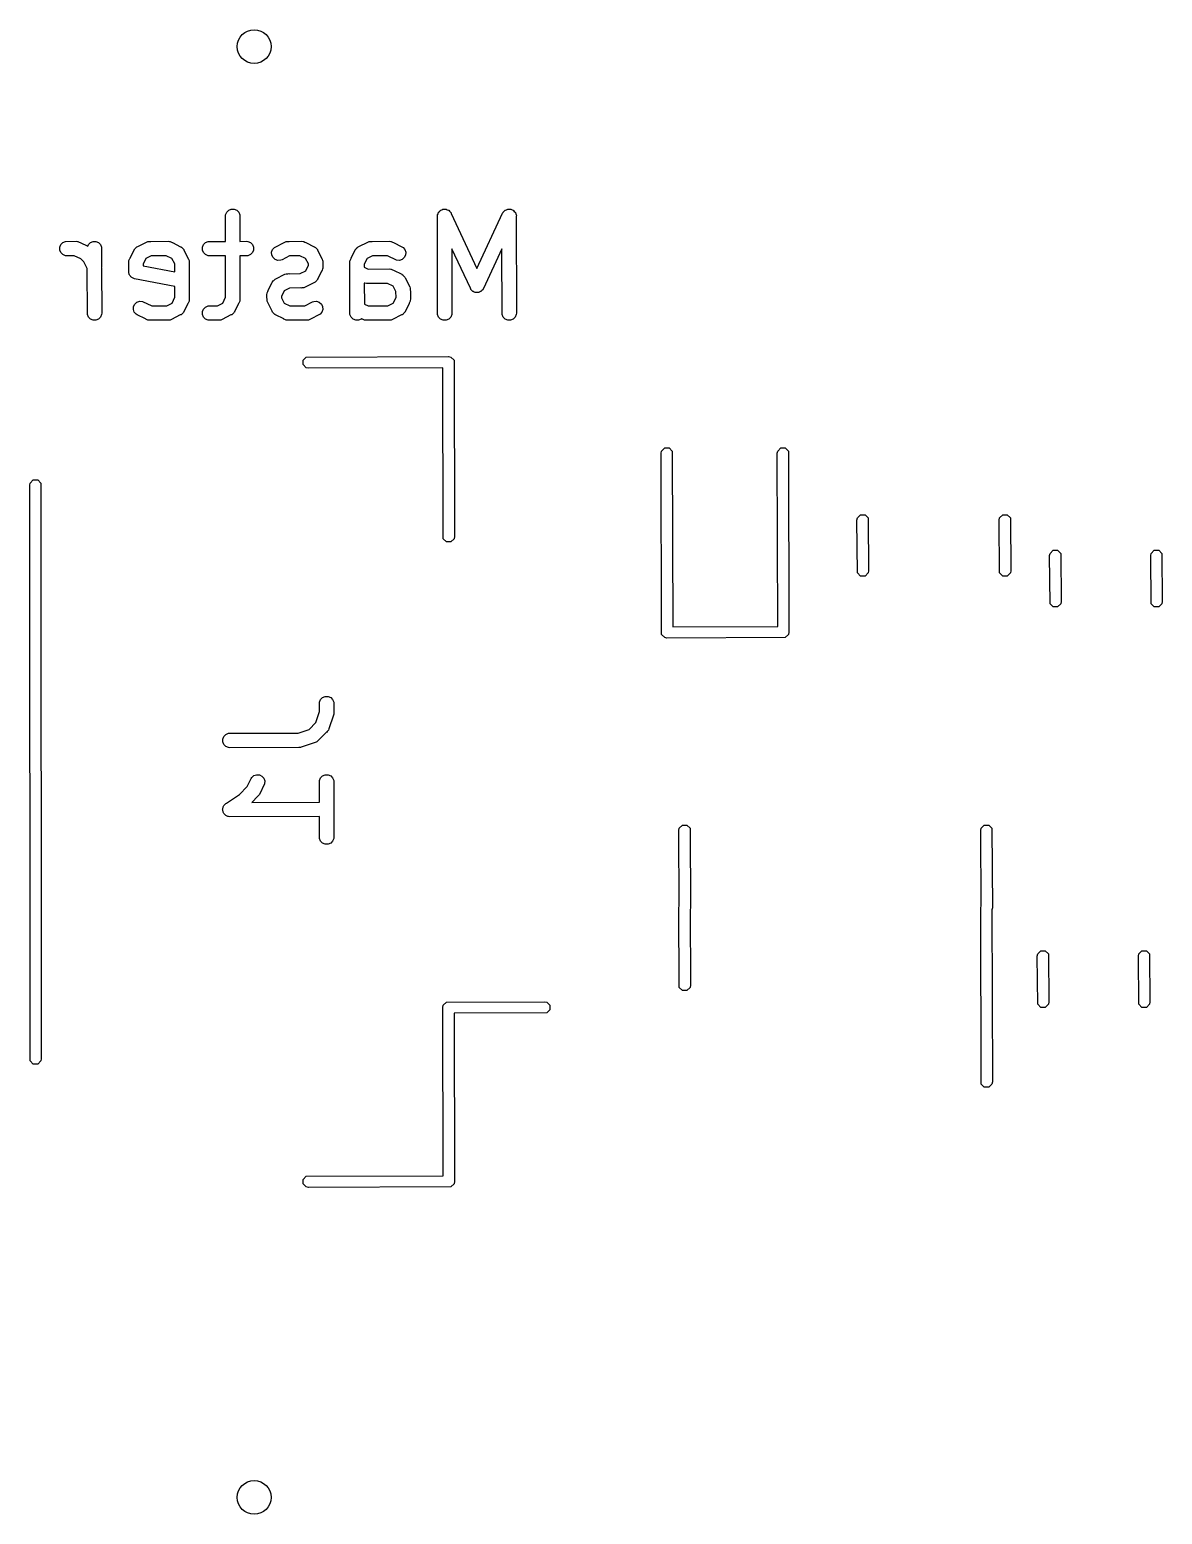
# Model space of a CAD drawing. Extents: x -4.983 to -4.013, y 5.383 to 5.987.
# Drawn here: x -4.983 to -4.522, y 5.383 to 5.987 of the extents above; entities that cross this region are included whole.
import ezdxf

# ---------------------------------------------------------------- set-up
doc = ezdxf.new("R2010")
doc.units = 0
doc.header["$MEASUREMENT"] = 0
doc.layers.add('BLACK', color=7, linetype='CONTINUOUS')

msp = doc.modelspace()

# ---------------------------------------------------------------- linework, layer by layer
at = {"layer": 'BLACK', "linetype": 'CONTINUOUS'}
for p, q in [((-4.90326, 5.91146), (-4.90321, 5.91204)), ((-4.90325, 5.90126), (-4.90326, 5.91146)), ((-4.90321, 5.91204), (-4.90276, 5.9131)), ((-4.90276, 5.9131), (-4.90195, 5.91392)), ((-4.90195, 5.91392), (-4.90089, 5.91436)), ((-4.90089, 5.91436), (-4.89973, 5.91436)), ((-4.89973, 5.91436), (-4.89867, 5.91392)), ((-4.89867, 5.91392), (-4.89785, 5.9131)), ((-4.89785, 5.9131), (-4.89741, 5.91204)), ((-4.89741, 5.91204), (-4.8974, 5.90128)), ((-4.81702, 5.91146), (-4.81699, 5.91184)), ((-4.81697, 5.87152), (-4.81702, 5.91146)), ((-4.81699, 5.91191), (-4.81698, 5.91195)), ((-4.81699, 5.91184), (-4.81699, 5.91191)), ((-4.81698, 5.91195), (-4.81697, 5.91204)), ((-4.81697, 5.91204), (-4.81677, 5.91251)), ((-4.81677, 5.91251), (-4.81659, 5.91299)), ((-4.81659, 5.91299), (-4.81655, 5.91304)), ((-4.81655, 5.91304), (-4.81653, 5.9131)), ((-4.81653, 5.9131), (-4.81616, 5.91347)), ((-4.81616, 5.91347), (-4.81582, 5.91384)), ((-4.81582, 5.91384), (-4.81576, 5.91387)), ((-4.81576, 5.91387), (-4.81571, 5.91392)), ((-4.81571, 5.91392), (-4.81524, 5.91411)), ((-4.81524, 5.91411), (-4.81477, 5.91433)), ((-4.81477, 5.91433), (-4.81471, 5.91433)), ((-4.81471, 5.91433), (-4.81465, 5.91436)), ((-4.81465, 5.91436), (-4.81413, 5.91436)), ((-4.81413, 5.91436), (-4.81362, 5.91438)), ((-4.81362, 5.91438), (-4.81356, 5.91436)), ((-4.81356, 5.91436), (-4.81349, 5.91436)), ((-4.81349, 5.91436), (-4.81302, 5.91416)), ((-4.81302, 5.91416), (-4.81254, 5.91399)), ((-4.81254, 5.91399), (-4.81249, 5.91394)), ((-4.81249, 5.91394), (-4.81243, 5.91392)), ((-4.81243, 5.91392), (-4.81207, 5.91356)), ((-4.81207, 5.91356), (-4.81169, 5.91321)), ((-4.81169, 5.91321), (-4.81166, 5.91315)), ((-4.81166, 5.91315), (-4.81161, 5.9131)), ((-4.81161, 5.9131), (-4.81143, 5.91265)), ((-4.81143, 5.91265), (-4.80093, 5.89026)), ((-4.80093, 5.89026), (-4.7905, 5.91271)), ((-4.7905, 5.91271), (-4.79031, 5.91304)), ((-4.79031, 5.91304), (-4.79028, 5.9131)), ((-4.79028, 5.9131), (-4.79025, 5.91313)), ((-4.79025, 5.91313), (-4.7902, 5.91321)), ((-4.7902, 5.91321), (-4.78983, 5.91356)), ((-4.78983, 5.91356), (-4.78946, 5.91392)), ((-4.78946, 5.91392), (-4.7894, 5.91394)), ((-4.7894, 5.91394), (-4.78935, 5.91399)), ((-4.78935, 5.91399), (-4.78887, 5.91416)), ((-4.78887, 5.91416), (-4.7884, 5.91436)), ((-4.7884, 5.91436), (-4.78833, 5.91436)), ((-4.78833, 5.91436), (-4.78827, 5.91438)), ((-4.78827, 5.91438), (-4.78776, 5.91436)), ((-4.78776, 5.91436), (-4.78725, 5.91436)), ((-4.78725, 5.91436), (-4.78719, 5.91433)), ((-4.78719, 5.91433), (-4.78712, 5.91433)), ((-4.78712, 5.91433), (-4.78666, 5.91411)), ((-4.78666, 5.91411), (-4.78618, 5.91392)), ((-4.78618, 5.91392), (-4.78614, 5.91387)), ((-4.78614, 5.91387), (-4.78608, 5.91384)), ((-4.78608, 5.91384), (-4.78573, 5.91347)), ((-4.78573, 5.91347), (-4.78537, 5.9131)), ((-4.78537, 5.9131), (-4.78534, 5.91304)), ((-4.78534, 5.91304), (-4.7853, 5.91299)), ((-4.7853, 5.91299), (-4.78512, 5.91251)), ((-4.78512, 5.91251), (-4.78493, 5.91204)), ((-4.78493, 5.91204), (-4.78493, 5.91197)), ((-4.78493, 5.91197), (-4.7849, 5.91191)), ((-4.7849, 5.91191), (-4.78493, 5.91142)), ((-4.78493, 5.91142), (-4.78487, 5.87209)), ((-4.9707, 5.89892), (-4.97026, 5.89998)), ((-4.9707, 5.89776), (-4.9707, 5.89892)), ((-4.97026, 5.89998), (-4.96944, 5.9008)), ((-4.96944, 5.9008), (-4.96838, 5.90124)), ((-4.96838, 5.90124), (-4.96405, 5.90129)), ((-4.96405, 5.90129), (-4.96348, 5.90124)), ((-4.96348, 5.90124), (-4.96338, 5.9012)), ((-4.96338, 5.9012), (-4.96327, 5.90119)), ((-4.96327, 5.90119), (-4.96276, 5.90094)), ((-4.96276, 5.90094), (-4.96241, 5.9008)), ((-4.96241, 5.9008), (-4.96236, 5.90075)), ((-4.96236, 5.90075), (-4.9593, 5.89926)), ((-4.9593, 5.89926), (-4.95901, 5.89998)), ((-4.95901, 5.89998), (-4.95819, 5.9008)), ((-4.95819, 5.9008), (-4.95713, 5.90124)), ((-4.95713, 5.90124), (-4.95598, 5.90124)), ((-4.95598, 5.90124), (-4.95491, 5.9008)), ((-4.95491, 5.9008), (-4.9541, 5.89998)), ((-4.9541, 5.89998), (-4.95366, 5.89892)), ((-4.95366, 5.89892), (-4.95364, 5.8907)), ((-4.94032, 5.89798), (-4.94014, 5.89828)), ((-4.94014, 5.89828), (-4.93986, 5.89852)), ((-4.93986, 5.89852), (-4.93962, 5.8988)), ((-4.93962, 5.8988), (-4.93942, 5.8989)), ((-4.93942, 5.8989), (-4.93927, 5.89903)), ((-4.93927, 5.89903), (-4.93897, 5.89913)), ((-4.93897, 5.89913), (-4.93538, 5.90098)), ((-4.93538, 5.90098), (-4.93484, 5.90119)), ((-4.93484, 5.90119), (-4.93473, 5.9012)), ((-4.93473, 5.9012), (-4.93463, 5.90124)), ((-4.93463, 5.90124), (-4.93411, 5.90124)), ((-4.93411, 5.90124), (-4.93369, 5.90127)), ((-4.93369, 5.90127), (-4.93361, 5.90124)), ((-4.93361, 5.90124), (-4.92656, 5.90129)), ((-4.92656, 5.90129), (-4.92598, 5.90124)), ((-4.92598, 5.90124), (-4.92588, 5.9012)), ((-4.92588, 5.9012), (-4.92578, 5.90119)), ((-4.92578, 5.90119), (-4.92526, 5.90094)), ((-4.92526, 5.90094), (-4.92492, 5.9008)), ((-4.92492, 5.9008), (-4.92487, 5.90075)), ((-4.92487, 5.90075), (-4.92149, 5.89911)), ((-4.92149, 5.89911), (-4.92139, 5.89905)), ((-4.92139, 5.89905), (-4.92134, 5.89903)), ((-4.92134, 5.89903), (-4.92129, 5.89898)), ((-4.92129, 5.89898), (-4.921, 5.8988)), ((-4.921, 5.8988), (-4.92075, 5.89852)), ((-4.92075, 5.89852), (-4.92047, 5.89828)), ((-4.92047, 5.89828), (-4.92037, 5.89808)), ((-4.91258, 5.89892), (-4.91214, 5.89998)), ((-4.91258, 5.89776), (-4.91258, 5.89892)), ((-4.91214, 5.89998), (-4.91132, 5.9008)), ((-4.91132, 5.9008), (-4.91026, 5.90124)), ((-4.91026, 5.90124), (-4.90325, 5.90126)), ((-4.8974, 5.90128), (-4.89469, 5.90129)), ((-4.89469, 5.90129), (-4.89411, 5.90124)), ((-4.89411, 5.90124), (-4.89304, 5.9008)), ((-4.89304, 5.9008), (-4.89223, 5.89998)), ((-4.89223, 5.89998), (-4.89179, 5.89892)), ((-4.89179, 5.89892), (-4.89179, 5.89776)), ((-4.88413, 5.89793), (-4.88337, 5.8988)), ((-4.88337, 5.8988), (-4.87913, 5.90098)), ((-4.87913, 5.90098), (-4.87859, 5.90119)), ((-4.87859, 5.90119), (-4.87849, 5.9012)), ((-4.87849, 5.9012), (-4.87839, 5.90124)), ((-4.87839, 5.90124), (-4.87785, 5.90124)), ((-4.87785, 5.90124), (-4.87744, 5.90127)), ((-4.87744, 5.90127), (-4.87737, 5.90125)), ((-4.87737, 5.90125), (-4.87219, 5.90129)), ((-4.87219, 5.90129), (-4.87161, 5.90124)), ((-4.87161, 5.90124), (-4.87151, 5.9012)), ((-4.87151, 5.9012), (-4.87141, 5.90119)), ((-4.87141, 5.90119), (-4.8709, 5.90094)), ((-4.8709, 5.90094), (-4.87055, 5.9008)), ((-4.87055, 5.9008), (-4.8705, 5.90075)), ((-4.8705, 5.90075), (-4.86712, 5.89911)), ((-4.86712, 5.89911), (-4.86702, 5.89905)), ((-4.86702, 5.89905), (-4.86698, 5.89903)), ((-4.86698, 5.89903), (-4.86692, 5.89898)), ((-4.86692, 5.89898), (-4.86663, 5.8988)), ((-4.86663, 5.8988), (-4.86639, 5.89852)), ((-4.86639, 5.89852), (-4.86611, 5.89828)), ((-4.86611, 5.89828), (-4.866, 5.89808)), ((-4.85033, 5.89798), (-4.85015, 5.89828)), ((-4.85015, 5.89828), (-4.84987, 5.89852)), ((-4.84987, 5.89852), (-4.84963, 5.8988)), ((-4.84963, 5.8988), (-4.84943, 5.8989)), ((-4.84943, 5.8989), (-4.84928, 5.89903)), ((-4.84928, 5.89903), (-4.84898, 5.89913)), ((-4.84898, 5.89913), (-4.84539, 5.90098)), ((-4.84539, 5.90098), (-4.84485, 5.90119)), ((-4.84485, 5.90119), (-4.84474, 5.9012)), ((-4.84474, 5.9012), (-4.84464, 5.90124)), ((-4.84464, 5.90124), (-4.84412, 5.90124)), ((-4.84412, 5.90124), (-4.8437, 5.90127)), ((-4.8437, 5.90127), (-4.84362, 5.90124)), ((-4.84362, 5.90124), (-4.83657, 5.90129)), ((-4.83657, 5.90129), (-4.83599, 5.90124)), ((-4.83599, 5.90124), (-4.83589, 5.9012)), ((-4.83589, 5.9012), (-4.83579, 5.90119)), ((-4.83579, 5.90119), (-4.83528, 5.90094)), ((-4.83528, 5.90094), (-4.83493, 5.9008)), ((-4.83493, 5.9008), (-4.83488, 5.90075)), ((-4.83488, 5.90075), (-4.8315, 5.89911)), ((-4.8315, 5.89911), (-4.83101, 5.8988)), ((-4.83101, 5.8988), (-4.83025, 5.89793)), ((-4.80362, 5.88222), (-4.81115, 5.89829)), ((-4.81115, 5.89829), (-4.81112, 5.87209)), ((-4.79076, 5.89827), (-4.79827, 5.88209)), ((-4.79072, 5.87152), (-4.79076, 5.89827)), ((-4.97026, 5.8967), (-4.9707, 5.89776)), ((-4.96944, 5.89589), (-4.97026, 5.8967)), ((-4.96838, 5.89544), (-4.96944, 5.89589)), ((-4.9678, 5.89539), (-4.96838, 5.89544)), ((-4.96481, 5.89543), (-4.9678, 5.89539)), ((-4.96213, 5.89413), (-4.96481, 5.89543)), ((-4.9609, 5.89294), (-4.96213, 5.89413)), ((-4.95949, 5.8902), (-4.9609, 5.89294)), ((-4.94263, 5.89272), (-4.94258, 5.89329)), ((-4.94259, 5.8892), (-4.94263, 5.89272)), ((-4.94258, 5.89329), (-4.94253, 5.89339)), ((-4.94253, 5.8935), (-4.94228, 5.89401)), ((-4.94253, 5.89339), (-4.94253, 5.8935)), ((-4.94228, 5.89401), (-4.94213, 5.89436)), ((-4.94213, 5.89436), (-4.94209, 5.8944)), ((-4.94209, 5.8944), (-4.94045, 5.89779)), ((-4.94045, 5.89779), (-4.94039, 5.89788)), ((-4.94039, 5.89788), (-4.94037, 5.89793)), ((-4.94037, 5.89793), (-4.94032, 5.89798)), ((-4.93565, 5.89425), (-4.93677, 5.89196)), ((-4.93344, 5.89539), (-4.93565, 5.89425)), ((-4.92733, 5.89543), (-4.93344, 5.89539)), ((-4.92502, 5.89431), (-4.92733, 5.89543)), ((-4.92388, 5.89211), (-4.92502, 5.89431)), ((-4.92037, 5.89808), (-4.92024, 5.89793)), ((-4.92024, 5.89793), (-4.92014, 5.89763)), ((-4.92014, 5.89763), (-4.91829, 5.89404)), ((-4.91829, 5.89404), (-4.91808, 5.8935)), ((-4.91808, 5.8935), (-4.91808, 5.89339)), ((-4.91808, 5.89339), (-4.91804, 5.89329)), ((-4.91804, 5.89329), (-4.91803, 5.89279)), ((-4.91803, 5.89279), (-4.918, 5.89235)), ((-4.918, 5.89235), (-4.91803, 5.89226)), ((-4.91803, 5.89226), (-4.91801, 5.88535)), ((-4.91214, 5.8967), (-4.91258, 5.89776)), ((-4.91132, 5.89589), (-4.91214, 5.8967)), ((-4.91026, 5.89544), (-4.91132, 5.89589)), ((-4.90968, 5.89539), (-4.91026, 5.89544)), ((-4.90324, 5.89541), (-4.90968, 5.89539)), ((-4.90321, 5.87851), (-4.90324, 5.89541)), ((-4.89411, 5.89544), (-4.89739, 5.89543)), ((-4.89739, 5.89543), (-4.89736, 5.87772)), ((-4.89304, 5.89589), (-4.89411, 5.89544)), ((-4.89223, 5.8967), (-4.89304, 5.89589)), ((-4.89179, 5.89776), (-4.89223, 5.8967)), ((-4.88449, 5.89684), (-4.88413, 5.89793)), ((-4.88441, 5.89569), (-4.88449, 5.89684)), ((-4.88389, 5.89466), (-4.88441, 5.89569)), ((-4.88302, 5.8939), (-4.88389, 5.89466)), ((-4.88193, 5.89354), (-4.88302, 5.8939)), ((-4.88078, 5.89362), (-4.88193, 5.89354)), ((-4.88024, 5.89382), (-4.88078, 5.89362)), ((-4.87719, 5.89539), (-4.88024, 5.89382)), ((-4.87296, 5.89543), (-4.87719, 5.89539)), ((-4.87065, 5.89431), (-4.87296, 5.89543)), ((-4.8695, 5.89208), (-4.87065, 5.89431)), ((-4.866, 5.89808), (-4.86587, 5.89793)), ((-4.86587, 5.89793), (-4.86578, 5.89763)), ((-4.86578, 5.89763), (-4.86392, 5.89404)), ((-4.86392, 5.89404), (-4.86372, 5.8935)), ((-4.86372, 5.8935), (-4.86371, 5.89339)), ((-4.86371, 5.89339), (-4.86367, 5.89329)), ((-4.86367, 5.89329), (-4.86365, 5.89259)), ((-4.86365, 5.89259), (-4.86363, 5.89235)), ((-4.86363, 5.89235), (-4.86364, 5.89231)), ((-4.86364, 5.89231), (-4.86361, 5.89084)), ((-4.85264, 5.89272), (-4.85259, 5.89329)), ((-4.85259, 5.87398), (-4.85264, 5.89272)), ((-4.85259, 5.89329), (-4.85255, 5.89339)), ((-4.85255, 5.89339), (-4.85254, 5.8935)), ((-4.85254, 5.8935), (-4.85229, 5.89401)), ((-4.85229, 5.89401), (-4.85215, 5.89436)), ((-4.85215, 5.89436), (-4.8521, 5.8944)), ((-4.8521, 5.8944), (-4.85046, 5.89779)), ((-4.85046, 5.89779), (-4.8504, 5.89788)), ((-4.8504, 5.89788), (-4.85038, 5.89793)), ((-4.85038, 5.89793), (-4.85033, 5.89798)), ((-4.84566, 5.89425), (-4.84679, 5.89193)), ((-4.84345, 5.89539), (-4.84566, 5.89425)), ((-4.83734, 5.89543), (-4.84345, 5.89539)), ((-4.8336, 5.89362), (-4.83734, 5.89543)), ((-4.83245, 5.89354), (-4.8336, 5.89362)), ((-4.83136, 5.8939), (-4.83245, 5.89354)), ((-4.83049, 5.89466), (-4.83136, 5.8939)), ((-4.82997, 5.89569), (-4.83049, 5.89466)), ((-4.83025, 5.89793), (-4.82989, 5.89684)), ((-4.82989, 5.89684), (-4.82997, 5.89569)), ((-4.95945, 5.87152), (-4.95949, 5.8902)), ((-4.95364, 5.8907), (-4.95362, 5.89047)), ((-4.95362, 5.89047), (-4.95364, 5.89043)), ((-4.95364, 5.89043), (-4.9536, 5.87209)), ((-4.94263, 5.88897), (-4.94259, 5.8892)), ((-4.94258, 5.8887), (-4.94263, 5.88897)), ((-4.94258, 5.88839), (-4.94258, 5.8887)), ((-4.94246, 5.88812), (-4.94258, 5.88839)), ((-4.94241, 5.88784), (-4.94246, 5.88812)), ((-4.94225, 5.8876), (-4.94241, 5.88784)), ((-4.94213, 5.88733), (-4.94225, 5.8876)), ((-4.94193, 5.88712), (-4.94213, 5.88733)), ((-4.94177, 5.88688), (-4.94193, 5.88712)), ((-4.94153, 5.88672), (-4.94177, 5.88688)), ((-4.94132, 5.88651), (-4.94153, 5.88672)), ((-4.94105, 5.8864), (-4.94132, 5.88651)), ((-4.94081, 5.88624), (-4.94105, 5.8864)), ((-4.94026, 5.88607), (-4.94081, 5.88624)), ((-4.93677, 5.89196), (-4.93676, 5.89134)), ((-4.93676, 5.89134), (-4.92387, 5.88881)), ((-4.92387, 5.88881), (-4.92388, 5.89211)), ((-4.88273, 5.88601), (-4.87913, 5.88786)), ((-4.87913, 5.88786), (-4.87859, 5.88807)), ((-4.87859, 5.88807), (-4.87849, 5.88807)), ((-4.87849, 5.88807), (-4.87839, 5.88811)), ((-4.87839, 5.88811), (-4.87785, 5.88812)), ((-4.87785, 5.88812), (-4.87744, 5.88815)), ((-4.87744, 5.88815), (-4.87737, 5.88812)), ((-4.87737, 5.88812), (-4.87281, 5.88816)), ((-4.87281, 5.88816), (-4.87059, 5.8893)), ((-4.87059, 5.8893), (-4.86949, 5.89157)), ((-4.86949, 5.89157), (-4.8695, 5.89208)), ((-4.86416, 5.88915), (-4.8658, 5.88577)), ((-4.86411, 5.8892), (-4.86416, 5.88915)), ((-4.86396, 5.88955), (-4.86411, 5.8892)), ((-4.86372, 5.89006), (-4.86396, 5.88955)), ((-4.86371, 5.89017), (-4.86372, 5.89006)), ((-4.86367, 5.89027), (-4.86371, 5.89017)), ((-4.86361, 5.89084), (-4.86367, 5.89027)), ((-4.84679, 5.89193), (-4.84679, 5.89078)), ((-4.84679, 5.89078), (-4.84516, 5.89)), ((-4.84516, 5.89), (-4.83657, 5.89004)), ((-4.83657, 5.89004), (-4.83599, 5.88999)), ((-4.83599, 5.88999), (-4.83589, 5.88995)), ((-4.83589, 5.88995), (-4.83579, 5.88994)), ((-4.83579, 5.88994), (-4.83528, 5.88969)), ((-4.83528, 5.88969), (-4.83493, 5.88955)), ((-4.83493, 5.88955), (-4.83488, 5.8895)), ((-4.83488, 5.8895), (-4.8315, 5.88786)), ((-4.8315, 5.88786), (-4.8314, 5.8878)), ((-4.8314, 5.8878), (-4.83136, 5.88778)), ((-4.83136, 5.88778), (-4.8313, 5.88773)), ((-4.8313, 5.88773), (-4.83101, 5.88755)), ((-4.83101, 5.88755), (-4.83076, 5.88727)), ((-4.83076, 5.88727), (-4.83049, 5.88703)), ((-4.83049, 5.88703), (-4.83038, 5.88683)), ((-4.83038, 5.88683), (-4.83025, 5.88668)), ((-4.83025, 5.88668), (-4.83015, 5.88639)), ((-4.83015, 5.88639), (-4.8283, 5.88279)), ((-4.92385, 5.88284), (-4.94026, 5.88607)), ((-4.92383, 5.8785), (-4.92385, 5.88284)), ((-4.91801, 5.88535), (-4.91798, 5.88521)), ((-4.91798, 5.88521), (-4.91801, 5.88508)), ((-4.91801, 5.88508), (-4.91798, 5.87772)), ((-4.88639, 5.87959), (-4.88633, 5.88017)), ((-4.88633, 5.88017), (-4.88629, 5.88027)), ((-4.88629, 5.88027), (-4.88628, 5.88037)), ((-4.88628, 5.88037), (-4.88604, 5.88088)), ((-4.88604, 5.88088), (-4.88589, 5.88123)), ((-4.88589, 5.88123), (-4.88584, 5.88128)), ((-4.88584, 5.88128), (-4.8842, 5.88466)), ((-4.8842, 5.88466), (-4.88414, 5.88476)), ((-4.88414, 5.88476), (-4.88413, 5.8848)), ((-4.88413, 5.8848), (-4.88408, 5.88486)), ((-4.88408, 5.88486), (-4.88389, 5.88515)), ((-4.88389, 5.88515), (-4.88361, 5.8854)), ((-4.88361, 5.8854), (-4.88337, 5.88567)), ((-4.88337, 5.88567), (-4.88318, 5.88578)), ((-4.88318, 5.88578), (-4.88302, 5.88591)), ((-4.88302, 5.88591), (-4.88273, 5.88601)), ((-4.87941, 5.88113), (-4.88051, 5.87886)), ((-4.87719, 5.88227), (-4.87941, 5.88113)), ((-4.87263, 5.88231), (-4.87719, 5.88227)), ((-4.87256, 5.88229), (-4.87263, 5.88231)), ((-4.87216, 5.88232), (-4.87256, 5.88229)), ((-4.87161, 5.88232), (-4.87216, 5.88232)), ((-4.87151, 5.88236), (-4.87161, 5.88232)), ((-4.87141, 5.88237), (-4.87151, 5.88236)), ((-4.87087, 5.88258), (-4.87141, 5.88237)), ((-4.86727, 5.88443), (-4.87087, 5.88258)), ((-4.86698, 5.88453), (-4.86727, 5.88443)), ((-4.86682, 5.88466), (-4.86698, 5.88453)), ((-4.86663, 5.88476), (-4.86682, 5.88466)), ((-4.86639, 5.88504), (-4.86663, 5.88476)), ((-4.86611, 5.88528), (-4.86639, 5.88504)), ((-4.86592, 5.88557), (-4.86611, 5.88528)), ((-4.86587, 5.88563), (-4.86592, 5.88557)), ((-4.86586, 5.88567), (-4.86587, 5.88563)), ((-4.8658, 5.88577), (-4.86586, 5.88567)), ((-4.84672, 5.88424), (-4.84677, 5.88427)), ((-4.84677, 5.88427), (-4.84675, 5.87577)), ((-4.84662, 5.88424), (-4.84672, 5.88424)), ((-4.84652, 5.8842), (-4.84662, 5.88424)), ((-4.84594, 5.88414), (-4.84652, 5.8842)), ((-4.83735, 5.88419), (-4.84594, 5.88414)), ((-4.83503, 5.88306), (-4.83735, 5.88419)), ((-4.83389, 5.88085), (-4.83503, 5.88306)), ((-4.83386, 5.87848), (-4.83389, 5.88085)), ((-4.8283, 5.88279), (-4.8281, 5.88225)), ((-4.8281, 5.88225), (-4.82809, 5.88214)), ((-4.82809, 5.88214), (-4.82805, 5.88204)), ((-4.82805, 5.88204), (-4.82804, 5.88146)), ((-4.82804, 5.88146), (-4.82801, 5.8811)), ((-4.82801, 5.8811), (-4.82803, 5.88104)), ((-4.82803, 5.88104), (-4.82799, 5.87772)), ((-4.80347, 5.88181), (-4.80362, 5.88222)), ((-4.80338, 5.88172), (-4.80347, 5.88181)), ((-4.80333, 5.8816), (-4.80338, 5.88172)), ((-4.803, 5.88129), (-4.80333, 5.8816)), ((-4.80269, 5.88096), (-4.803, 5.88129)), ((-4.80257, 5.88091), (-4.80269, 5.88096)), ((-4.80248, 5.88082), (-4.80257, 5.88091)), ((-4.80206, 5.88066), (-4.80248, 5.88082)), ((-4.80165, 5.88047), (-4.80206, 5.88066)), ((-4.80152, 5.88047), (-4.80165, 5.88047)), ((-4.8014, 5.88042), (-4.80152, 5.88047)), ((-4.80095, 5.88044), (-4.8014, 5.88042)), ((-4.8005, 5.88042), (-4.80095, 5.88044)), ((-4.80038, 5.88047), (-4.8005, 5.88042)), ((-4.80024, 5.88047), (-4.80038, 5.88047)), ((-4.79984, 5.88066), (-4.80024, 5.88047)), ((-4.79942, 5.88082), (-4.79984, 5.88066)), ((-4.79932, 5.88091), (-4.79942, 5.88082)), ((-4.7992, 5.88096), (-4.79932, 5.88091)), ((-4.7989, 5.88129), (-4.7992, 5.88096)), ((-4.79857, 5.8816), (-4.7989, 5.88129)), ((-4.79847, 5.88176), (-4.79857, 5.8816)), ((-4.79842, 5.88181), (-4.79847, 5.88176)), ((-4.7984, 5.88188), (-4.79842, 5.88181)), ((-4.79827, 5.88209), (-4.7984, 5.88188)), ((-4.94073, 5.8736), (-4.94065, 5.87475)), ((-4.94065, 5.87475), (-4.94014, 5.87578)), ((-4.94014, 5.87578), (-4.93927, 5.87653)), ((-4.93927, 5.87653), (-4.93817, 5.8769)), ((-4.93817, 5.8769), (-4.93702, 5.87682)), ((-4.93702, 5.87682), (-4.93328, 5.875)), ((-4.93328, 5.875), (-4.92717, 5.87504)), ((-4.92717, 5.87504), (-4.92496, 5.87618)), ((-4.92496, 5.87618), (-4.92383, 5.8785)), ((-4.91852, 5.87603), (-4.92017, 5.87265)), ((-4.91848, 5.87608), (-4.91852, 5.87603)), ((-4.91833, 5.87643), (-4.91848, 5.87608)), ((-4.91808, 5.87694), (-4.91833, 5.87643)), ((-4.91804, 5.87714), (-4.91808, 5.87704)), ((-4.91808, 5.87704), (-4.91808, 5.87694)), ((-4.91798, 5.87772), (-4.91804, 5.87714)), ((-4.91214, 5.87373), (-4.91132, 5.87455)), ((-4.91132, 5.87455), (-4.91026, 5.87499)), ((-4.91026, 5.87499), (-4.90656, 5.87504)), ((-4.90656, 5.87504), (-4.90434, 5.87618)), ((-4.90434, 5.87618), (-4.90321, 5.87851)), ((-4.8979, 5.87603), (-4.89954, 5.87265)), ((-4.89785, 5.87608), (-4.8979, 5.87603)), ((-4.89771, 5.87643), (-4.89785, 5.87608)), ((-4.89746, 5.87694), (-4.89771, 5.87643)), ((-4.89745, 5.87704), (-4.89746, 5.87694)), ((-4.89741, 5.87714), (-4.89745, 5.87704)), ((-4.89736, 5.87772), (-4.89741, 5.87714)), ((-4.88636, 5.87812), (-4.88639, 5.87959)), ((-4.88637, 5.87809), (-4.88636, 5.87812)), ((-4.88635, 5.87784), (-4.88637, 5.87809)), ((-4.88633, 5.87714), (-4.88635, 5.87784)), ((-4.88629, 5.87704), (-4.88633, 5.87714)), ((-4.88628, 5.87694), (-4.88629, 5.87704)), ((-4.88608, 5.8764), (-4.88628, 5.87694)), ((-4.88422, 5.8728), (-4.88608, 5.8764)), ((-4.88051, 5.87886), (-4.8805, 5.87835)), ((-4.8805, 5.87835), (-4.87935, 5.87612)), ((-4.87935, 5.87612), (-4.87704, 5.875)), ((-4.87704, 5.875), (-4.87093, 5.87504)), ((-4.87093, 5.87504), (-4.86788, 5.87661)), ((-4.86788, 5.87661), (-4.86734, 5.87682)), ((-4.86734, 5.87682), (-4.86619, 5.8769)), ((-4.86619, 5.8769), (-4.8651, 5.87653)), ((-4.8651, 5.87653), (-4.86423, 5.87578)), ((-4.86423, 5.87578), (-4.86372, 5.87475)), ((-4.86372, 5.87475), (-4.86363, 5.8736)), ((-4.84675, 5.87577), (-4.84516, 5.875)), ((-4.84516, 5.875), (-4.83718, 5.87504)), ((-4.83718, 5.87504), (-4.83497, 5.87618)), ((-4.83497, 5.87618), (-4.83386, 5.87848)), ((-4.82854, 5.87603), (-4.83018, 5.87265)), ((-4.82849, 5.87608), (-4.82854, 5.87603)), ((-4.82834, 5.87643), (-4.82849, 5.87608)), ((-4.8281, 5.87694), (-4.82834, 5.87643)), ((-4.82809, 5.87704), (-4.8281, 5.87694)), ((-4.82805, 5.87714), (-4.82809, 5.87704)), ((-4.82799, 5.87772), (-4.82805, 5.87714)), ((-4.95901, 5.87045), (-4.95945, 5.87152)), ((-4.95819, 5.86964), (-4.95901, 5.87045)), ((-4.95713, 5.8692), (-4.95819, 5.86964)), ((-4.95598, 5.8692), (-4.95713, 5.8692)), ((-4.95491, 5.86964), (-4.95598, 5.8692)), ((-4.9541, 5.87045), (-4.95491, 5.86964)), ((-4.95366, 5.87152), (-4.9541, 5.87045)), ((-4.9536, 5.87209), (-4.95366, 5.87152)), ((-4.94037, 5.87251), (-4.94073, 5.8736)), ((-4.93962, 5.87164), (-4.94037, 5.87251)), ((-4.93913, 5.87133), (-4.93962, 5.87164)), ((-4.93574, 5.86969), (-4.93913, 5.87133)), ((-4.9357, 5.86964), (-4.93574, 5.86969)), ((-4.93535, 5.86949), (-4.9357, 5.86964)), ((-4.93484, 5.86925), (-4.93535, 5.86949)), ((-4.93473, 5.86924), (-4.93484, 5.86925)), ((-4.93463, 5.8692), (-4.93473, 5.86924)), ((-4.93406, 5.86914), (-4.93463, 5.8692)), ((-4.927, 5.86919), (-4.93406, 5.86914)), ((-4.92693, 5.86916), (-4.927, 5.86919)), ((-4.92651, 5.86919), (-4.92693, 5.86916)), ((-4.92598, 5.8692), (-4.92651, 5.86919)), ((-4.92588, 5.86924), (-4.92598, 5.8692)), ((-4.92578, 5.86925), (-4.92588, 5.86924)), ((-4.92524, 5.86945), (-4.92578, 5.86925)), ((-4.92164, 5.87131), (-4.92524, 5.86945)), ((-4.92134, 5.8714), (-4.92164, 5.87131)), ((-4.92119, 5.87153), (-4.92134, 5.8714)), ((-4.921, 5.87164), (-4.92119, 5.87153)), ((-4.92075, 5.87192), (-4.921, 5.87164)), ((-4.92047, 5.87216), (-4.92075, 5.87192)), ((-4.92029, 5.87245), (-4.92047, 5.87216)), ((-4.92024, 5.87251), (-4.92029, 5.87245)), ((-4.92023, 5.87255), (-4.92024, 5.87251)), ((-4.92017, 5.87265), (-4.92023, 5.87255)), ((-4.91258, 5.87267), (-4.91214, 5.87373)), ((-4.91258, 5.87152), (-4.91258, 5.87267)), ((-4.91214, 5.87045), (-4.91258, 5.87152)), ((-4.91132, 5.86964), (-4.91214, 5.87045)), ((-4.91026, 5.8692), (-4.91132, 5.86964)), ((-4.90968, 5.86914), (-4.91026, 5.8692)), ((-4.90636, 5.86918), (-4.90968, 5.86914)), ((-4.9063, 5.86916), (-4.90636, 5.86918)), ((-4.90594, 5.86919), (-4.9063, 5.86916)), ((-4.90536, 5.8692), (-4.90594, 5.86919)), ((-4.90526, 5.86924), (-4.90536, 5.8692)), ((-4.90515, 5.86925), (-4.90526, 5.86924)), ((-4.90461, 5.86945), (-4.90515, 5.86925)), ((-4.90102, 5.87131), (-4.90461, 5.86945)), ((-4.90072, 5.8714), (-4.90102, 5.87131)), ((-4.90057, 5.87153), (-4.90072, 5.8714)), ((-4.90037, 5.87164), (-4.90057, 5.87153)), ((-4.90013, 5.87192), (-4.90037, 5.87164)), ((-4.89985, 5.87216), (-4.90013, 5.87192)), ((-4.89967, 5.87245), (-4.89985, 5.87216)), ((-4.89962, 5.87251), (-4.89967, 5.87245)), ((-4.8996, 5.87255), (-4.89962, 5.87251)), ((-4.89954, 5.87265), (-4.8996, 5.87255)), ((-4.88413, 5.87251), (-4.88422, 5.8728)), ((-4.884, 5.87235), (-4.88413, 5.87251)), ((-4.88389, 5.87216), (-4.884, 5.87235)), ((-4.88361, 5.87192), (-4.88389, 5.87216)), ((-4.88337, 5.87164), (-4.88361, 5.87192)), ((-4.88308, 5.87145), (-4.88337, 5.87164)), ((-4.88302, 5.8714), (-4.88308, 5.87145)), ((-4.88298, 5.87139), (-4.88302, 5.8714)), ((-4.88288, 5.87133), (-4.88298, 5.87139)), ((-4.8795, 5.86969), (-4.88288, 5.87133)), ((-4.87945, 5.86964), (-4.8795, 5.86969)), ((-4.8791, 5.86949), (-4.87945, 5.86964)), ((-4.87859, 5.86925), (-4.8791, 5.86949)), ((-4.87849, 5.86924), (-4.87859, 5.86925)), ((-4.87839, 5.8692), (-4.87849, 5.86924)), ((-4.87781, 5.86914), (-4.87839, 5.8692)), ((-4.87076, 5.86919), (-4.87781, 5.86914)), ((-4.87068, 5.86916), (-4.87076, 5.86919)), ((-4.87026, 5.86919), (-4.87068, 5.86916)), ((-4.86974, 5.8692), (-4.87026, 5.86919)), ((-4.86964, 5.86924), (-4.86974, 5.8692)), ((-4.86953, 5.86925), (-4.86964, 5.86924)), ((-4.86899, 5.86945), (-4.86953, 5.86925)), ((-4.86475, 5.87164), (-4.86899, 5.86945)), ((-4.864, 5.87251), (-4.86475, 5.87164)), ((-4.86363, 5.8736), (-4.864, 5.87251)), ((-4.85262, 5.8736), (-4.85259, 5.87398)), ((-4.85259, 5.87351), (-4.85262, 5.8736)), ((-4.85259, 5.87152), (-4.85259, 5.87351)), ((-4.85215, 5.87045), (-4.85259, 5.87152)), ((-4.85133, 5.86964), (-4.85215, 5.87045)), ((-4.85027, 5.8692), (-4.85133, 5.86964)), ((-4.84911, 5.8692), (-4.85027, 5.8692)), ((-4.84805, 5.86964), (-4.84911, 5.8692)), ((-4.84788, 5.86981), (-4.84805, 5.86964)), ((-4.84763, 5.86969), (-4.84788, 5.86981)), ((-4.84758, 5.86964), (-4.84763, 5.86969)), ((-4.84723, 5.86949), (-4.84758, 5.86964)), ((-4.84672, 5.86925), (-4.84723, 5.86949)), ((-4.84662, 5.86924), (-4.84672, 5.86925)), ((-4.84652, 5.8692), (-4.84662, 5.86924)), ((-4.84594, 5.86914), (-4.84652, 5.8692)), ((-4.83702, 5.86919), (-4.84594, 5.86914)), ((-4.83694, 5.86916), (-4.83702, 5.86919)), ((-4.83651, 5.86919), (-4.83694, 5.86916)), ((-4.83599, 5.8692), (-4.83651, 5.86919)), ((-4.83589, 5.86924), (-4.83599, 5.8692)), ((-4.83579, 5.86925), (-4.83589, 5.86924)), ((-4.83525, 5.86945), (-4.83579, 5.86925)), ((-4.83165, 5.87131), (-4.83525, 5.86945)), ((-4.83136, 5.8714), (-4.83165, 5.87131)), ((-4.8312, 5.87153), (-4.83136, 5.8714)), ((-4.83101, 5.87164), (-4.8312, 5.87153)), ((-4.83076, 5.87192), (-4.83101, 5.87164)), ((-4.83049, 5.87216), (-4.83076, 5.87192)), ((-4.8303, 5.87245), (-4.83049, 5.87216)), ((-4.83025, 5.87251), (-4.8303, 5.87245)), ((-4.83024, 5.87255), (-4.83025, 5.87251)), ((-4.83018, 5.87265), (-4.83024, 5.87255)), ((-4.81653, 5.87045), (-4.81697, 5.87152)), ((-4.81571, 5.86964), (-4.81653, 5.87045)), ((-4.81465, 5.8692), (-4.81571, 5.86964)), ((-4.81349, 5.8692), (-4.81465, 5.8692)), ((-4.81243, 5.86964), (-4.81349, 5.8692)), ((-4.81161, 5.87045), (-4.81243, 5.86964)), ((-4.81117, 5.87152), (-4.81161, 5.87045)), ((-4.81112, 5.87209), (-4.81117, 5.87152)), ((-4.79028, 5.87045), (-4.79072, 5.87152)), ((-4.78946, 5.86964), (-4.79028, 5.87045)), ((-4.7884, 5.8692), (-4.78946, 5.86964)), ((-4.78725, 5.8692), (-4.7884, 5.8692)), ((-4.78618, 5.86964), (-4.78725, 5.8692)), ((-4.78537, 5.87045), (-4.78618, 5.86964)), ((-4.78493, 5.87152), (-4.78537, 5.87045)), ((-4.78487, 5.87209), (-4.78493, 5.87152)), ((-4.87171, 5.85291), (-4.87043, 5.85419)), ((-4.87171, 5.8511), (-4.87171, 5.85291)), ((-4.87043, 5.84983), (-4.87171, 5.8511)), ((-4.87043, 5.85419), (-4.81244, 5.85437)), ((-4.81244, 5.85437), (-4.81154, 5.85419)), ((-4.81154, 5.85419), (-4.81026, 5.85291)), ((-4.81026, 5.85291), (-4.81008, 5.78114)), ((-4.86953, 5.84965), (-4.87043, 5.84983)), ((-4.8148, 5.84982), (-4.86953, 5.84965)), ((-4.81462, 5.78024), (-4.8148, 5.84982)), ((-4.72598, 5.815), (-4.7258, 5.8159)), ((-4.7258, 5.74126), (-4.72598, 5.815)), ((-4.7258, 5.8159), (-4.72453, 5.81718)), ((-4.72453, 5.81718), (-4.72272, 5.81718)), ((-4.72272, 5.81718), (-4.72144, 5.8159)), ((-4.72144, 5.8159), (-4.72127, 5.74436)), ((-4.67874, 5.815), (-4.67856, 5.8159)), ((-4.67857, 5.74452), (-4.67874, 5.815)), ((-4.67856, 5.8159), (-4.67728, 5.81718)), ((-4.67728, 5.81718), (-4.67547, 5.81718)), ((-4.67547, 5.81718), (-4.6742, 5.8159)), ((-4.6742, 5.8159), (-4.67402, 5.74217)), ((-4.98291, 5.80201), (-4.98273, 5.80291)), ((-4.98273, 5.56764), (-4.98291, 5.80201)), ((-4.98273, 5.80291), (-4.98146, 5.80419)), ((-4.98146, 5.80419), (-4.97965, 5.80419)), ((-4.97965, 5.80419), (-4.97837, 5.80291)), ((-4.97837, 5.80291), (-4.97819, 5.56854)), ((-4.64612, 5.78869), (-4.64484, 5.78997)), ((-4.64484, 5.78997), (-4.64303, 5.78997)), ((-4.64303, 5.78997), (-4.64175, 5.78869)), ((-4.58825, 5.78869), (-4.58697, 5.78997)), ((-4.58697, 5.78997), (-4.58516, 5.78997)), ((-4.58516, 5.78997), (-4.58388, 5.78869)), ((-4.6463, 5.78779), (-4.64612, 5.78869)), ((-4.64612, 5.76631), (-4.6463, 5.78779)), ((-4.64175, 5.78869), (-4.64157, 5.76721)), ((-4.58843, 5.78779), (-4.58825, 5.78869)), ((-4.58825, 5.76631), (-4.58843, 5.78779)), ((-4.58388, 5.78869), (-4.5837, 5.76721)), ((-4.81334, 5.77896), (-4.81462, 5.78024)), ((-4.81154, 5.77896), (-4.81334, 5.77896)), ((-4.81026, 5.78024), (-4.81154, 5.77896)), ((-4.81008, 5.78114), (-4.81026, 5.78024)), ((-4.56793, 5.77334), (-4.56775, 5.77424)), ((-4.56775, 5.75375), (-4.56793, 5.77334)), ((-4.56775, 5.77424), (-4.56647, 5.77552)), ((-4.56647, 5.77552), (-4.56467, 5.77552)), ((-4.56467, 5.77552), (-4.56339, 5.77424)), ((-4.56339, 5.77424), (-4.56321, 5.75466)), ((-4.52679, 5.77334), (-4.52661, 5.77424)), ((-4.52661, 5.75375), (-4.52679, 5.77334)), ((-4.52661, 5.77424), (-4.52533, 5.77552)), ((-4.52533, 5.77552), (-4.52353, 5.77552)), ((-4.52353, 5.77552), (-4.52225, 5.77424)), ((-4.52225, 5.77424), (-4.52207, 5.75466)), ((-4.64484, 5.76503), (-4.64612, 5.76631)), ((-4.64175, 5.76631), (-4.64303, 5.76503)), ((-4.64157, 5.76721), (-4.64175, 5.76631)), ((-4.58697, 5.76503), (-4.58825, 5.76631)), ((-4.58388, 5.76631), (-4.58516, 5.76503)), ((-4.5837, 5.76721), (-4.58388, 5.76631)), ((-4.64303, 5.76503), (-4.64484, 5.76503)), ((-4.58516, 5.76503), (-4.58697, 5.76503)), ((-4.56647, 5.75247), (-4.56775, 5.75375)), ((-4.56339, 5.75375), (-4.56467, 5.75247)), ((-4.56321, 5.75466), (-4.56339, 5.75375)), ((-4.52533, 5.75247), (-4.52661, 5.75375)), ((-4.52225, 5.75375), (-4.52353, 5.75247)), ((-4.52207, 5.75466), (-4.52225, 5.75375)), ((-4.56467, 5.75247), (-4.56647, 5.75247)), ((-4.52353, 5.75247), (-4.52533, 5.75247)), ((-4.72453, 5.73998), (-4.7258, 5.74126)), ((-4.72127, 5.74436), (-4.67857, 5.74452)), ((-4.6742, 5.74126), (-4.67547, 5.73998)), ((-4.67402, 5.74217), (-4.6742, 5.74126)), ((-4.72362, 5.7398), (-4.72453, 5.73998)), ((-4.67547, 5.73998), (-4.72362, 5.7398)), ((-4.86505, 5.71312), (-4.86499, 5.7137)), ((-4.86501, 5.70997), (-4.86505, 5.71312)), ((-4.86499, 5.7137), (-4.86455, 5.71476)), ((-4.86455, 5.71476), (-4.86373, 5.71558)), ((-4.86373, 5.71558), (-4.86267, 5.71602)), ((-4.86267, 5.71602), (-4.86152, 5.71602)), ((-4.86152, 5.71602), (-4.86045, 5.71558)), ((-4.86045, 5.71558), (-4.85964, 5.71476)), ((-4.85964, 5.71476), (-4.8592, 5.7137)), ((-4.8592, 5.7137), (-4.85914, 5.70937)), ((-4.86923, 5.7026), (-4.86648, 5.7054)), ((-4.86648, 5.7054), (-4.86501, 5.70997)), ((-4.85935, 5.70843), (-4.86117, 5.70281)), ((-4.8592, 5.7088), (-4.85935, 5.70843)), ((-4.85918, 5.70894), (-4.8592, 5.7088)), ((-4.85916, 5.709), (-4.85918, 5.70894)), ((-4.85914, 5.70937), (-4.85917, 5.70908)), ((-4.85917, 5.70908), (-4.85916, 5.709)), ((-4.90436, 5.6987), (-4.90392, 5.69976)), ((-4.90392, 5.69976), (-4.9031, 5.70058)), ((-4.9031, 5.70058), (-4.90204, 5.70102)), ((-4.90204, 5.70102), (-4.87368, 5.70108)), ((-4.87368, 5.70108), (-4.86923, 5.7026)), ((-4.86223, 5.70138), (-4.86563, 5.69791)), ((-4.86216, 5.70141), (-4.86223, 5.70138)), ((-4.8619, 5.70172), (-4.86216, 5.70141)), ((-4.86151, 5.70211), (-4.8619, 5.70172)), ((-4.86147, 5.70221), (-4.86151, 5.70211)), ((-4.8614, 5.70229), (-4.86147, 5.70221)), ((-4.86117, 5.70281), (-4.8614, 5.70229)), ((-4.90436, 5.69755), (-4.90436, 5.6987)), ((-4.90392, 5.69648), (-4.90436, 5.69755)), ((-4.9031, 5.69567), (-4.90392, 5.69648)), ((-4.90204, 5.69523), (-4.9031, 5.69567)), ((-4.90146, 5.69517), (-4.90204, 5.69523)), ((-4.87343, 5.69523), (-4.90146, 5.69517)), ((-4.87297, 5.69519), (-4.87343, 5.69523)), ((-4.87283, 5.69523), (-4.87297, 5.69519)), ((-4.87277, 5.69523), (-4.87283, 5.69523)), ((-4.87269, 5.69526), (-4.87277, 5.69523)), ((-4.87241, 5.69532), (-4.87269, 5.69526)), ((-4.86722, 5.6971), (-4.87241, 5.69532)), ((-4.86714, 5.6971), (-4.86722, 5.6971)), ((-4.86677, 5.69726), (-4.86714, 5.6971)), ((-4.86626, 5.69743), (-4.86677, 5.69726)), ((-4.86618, 5.6975), (-4.86626, 5.69743)), ((-4.86608, 5.69754), (-4.86618, 5.6975)), ((-4.86563, 5.69791), (-4.86608, 5.69754)), ((-4.89443, 5.67934), (-4.89286, 5.68257)), ((-4.89286, 5.68257), (-4.89255, 5.68306)), ((-4.89255, 5.68306), (-4.89168, 5.68382)), ((-4.89168, 5.68382), (-4.89058, 5.68418)), ((-4.89058, 5.68418), (-4.88944, 5.6841)), ((-4.88944, 5.6841), (-4.8884, 5.68358)), ((-4.8884, 5.68358), (-4.88765, 5.68271)), ((-4.88765, 5.68271), (-4.88729, 5.68162)), ((-4.88729, 5.68162), (-4.88737, 5.68047)), ((-4.86505, 5.68125), (-4.86499, 5.68183)), ((-4.86503, 5.67295), (-4.86505, 5.68125)), ((-4.86499, 5.68183), (-4.86455, 5.68289)), ((-4.86455, 5.68289), (-4.86373, 5.68371)), ((-4.86373, 5.68371), (-4.86267, 5.68415)), ((-4.86267, 5.68415), (-4.86152, 5.68415)), ((-4.86152, 5.68415), (-4.86045, 5.68371)), ((-4.86045, 5.68371), (-4.85964, 5.68289)), ((-4.85964, 5.68289), (-4.8592, 5.68183)), ((-4.8592, 5.68183), (-4.85914, 5.65875)), ((-4.90286, 5.67256), (-4.89753, 5.67617)), ((-4.89753, 5.67617), (-4.89443, 5.67934)), ((-4.89005, 5.67543), (-4.89253, 5.67291)), ((-4.88976, 5.67569), (-4.89005, 5.67543)), ((-4.88968, 5.67582), (-4.88976, 5.67569)), ((-4.88963, 5.67586), (-4.88968, 5.67582)), ((-4.8896, 5.67593), (-4.88963, 5.67586)), ((-4.88945, 5.67618), (-4.8896, 5.67593)), ((-4.88737, 5.68047), (-4.88945, 5.67618)), ((-4.90442, 5.67), (-4.90436, 5.67029)), ((-4.90436, 5.66972), (-4.90442, 5.67)), ((-4.90436, 5.67058), (-4.90425, 5.67085)), ((-4.90436, 5.67029), (-4.90436, 5.67058)), ((-4.90436, 5.66943), (-4.90436, 5.66972)), ((-4.90425, 5.66916), (-4.90436, 5.66943)), ((-4.90425, 5.67085), (-4.90419, 5.67113)), ((-4.90419, 5.66887), (-4.90425, 5.66916)), ((-4.90419, 5.67113), (-4.90403, 5.67138)), ((-4.90403, 5.66863), (-4.90419, 5.66887)), ((-4.90403, 5.67138), (-4.90392, 5.67164)), ((-4.90392, 5.66836), (-4.90403, 5.66863)), ((-4.90392, 5.67164), (-4.90371, 5.67185)), ((-4.90371, 5.67185), (-4.90355, 5.67209)), ((-4.90355, 5.67209), (-4.9033, 5.67226)), ((-4.9033, 5.67226), (-4.9031, 5.67246)), ((-4.9031, 5.67246), (-4.90286, 5.67256)), ((-4.89253, 5.67291), (-4.86503, 5.67295)), ((-4.90371, 5.66816), (-4.90392, 5.66836)), ((-4.90355, 5.66792), (-4.90371, 5.66816)), ((-4.90331, 5.66775), (-4.90355, 5.66792)), ((-4.9031, 5.66755), (-4.90331, 5.66775)), ((-4.90284, 5.66744), (-4.9031, 5.66755)), ((-4.9026, 5.66728), (-4.90284, 5.66744)), ((-4.90231, 5.66722), (-4.9026, 5.66728)), ((-4.90204, 5.66711), (-4.90231, 5.66722)), ((-4.90147, 5.66705), (-4.90204, 5.66711)), ((-4.90146, 5.66705), (-4.90147, 5.66705)), ((-4.90147, 5.66705), (-4.90147, 5.66705)), ((-4.90147, 5.66705), (-4.90147, 5.66705)), ((-4.86501, 5.6671), (-4.90146, 5.66705)), ((-4.86499, 5.65818), (-4.86501, 5.6671)), ((-4.7186, 5.6624), (-4.71732, 5.66368)), ((-4.71732, 5.66368), (-4.71551, 5.66368)), ((-4.71551, 5.66368), (-4.71423, 5.6624)), ((-4.59577, 5.6624), (-4.59449, 5.66368)), ((-4.59449, 5.66368), (-4.59268, 5.66368)), ((-4.59268, 5.66368), (-4.5914, 5.6624)), ((-4.86455, 5.65711), (-4.86499, 5.65818)), ((-4.86373, 5.6563), (-4.86455, 5.65711)), ((-4.85964, 5.65711), (-4.86045, 5.6563)), ((-4.8592, 5.65818), (-4.85964, 5.65711)), ((-4.85914, 5.65875), (-4.8592, 5.65818)), ((-4.71878, 5.6615), (-4.7186, 5.6624)), ((-4.71861, 5.63085), (-4.71878, 5.6615)), ((-4.71423, 5.6624), (-4.71406, 5.63)), ((-4.59594, 5.6615), (-4.59577, 5.6624)), ((-4.59577, 5.63085), (-4.59594, 5.6615)), ((-4.5914, 5.6624), (-4.59122, 5.63)), ((-4.86267, 5.65586), (-4.86373, 5.6563)), ((-4.86152, 5.65586), (-4.86267, 5.65586)), ((-4.86045, 5.6563), (-4.86152, 5.65586)), ((-4.71878, 5.63), (-4.71861, 5.63085)), ((-4.7186, 5.5976), (-4.71878, 5.63)), ((-4.71406, 5.63), (-4.71423, 5.62915)), ((-4.71423, 5.62915), (-4.71406, 5.5985)), ((-4.59594, 5.63), (-4.59577, 5.63085)), ((-4.59577, 5.55823), (-4.59594, 5.63)), ((-4.59122, 5.63), (-4.5914, 5.62912)), ((-4.5914, 5.62912), (-4.59122, 5.55913)), ((-4.57293, 5.61034), (-4.57275, 5.61125)), ((-4.57275, 5.59076), (-4.57293, 5.61034)), ((-4.57275, 5.61125), (-4.57147, 5.61253)), ((-4.57147, 5.61253), (-4.56967, 5.61253)), ((-4.56967, 5.61253), (-4.56839, 5.61125)), ((-4.56839, 5.61125), (-4.56821, 5.59166)), ((-4.53179, 5.61034), (-4.53161, 5.61125)), ((-4.53161, 5.59076), (-4.53179, 5.61034)), ((-4.53161, 5.61125), (-4.53033, 5.61253)), ((-4.53033, 5.61253), (-4.52853, 5.61253)), ((-4.52853, 5.61253), (-4.52725, 5.61125)), ((-4.52725, 5.61125), (-4.52707, 5.59166)), ((-4.71732, 5.59632), (-4.7186, 5.5976)), ((-4.71551, 5.59632), (-4.71732, 5.59632)), ((-4.71423, 5.5976), (-4.71551, 5.59632)), ((-4.71406, 5.5985), (-4.71423, 5.5976)), ((-4.8148, 5.58941), (-4.81462, 5.59031)), ((-4.81462, 5.59031), (-4.81334, 5.59159)), ((-4.81334, 5.59159), (-4.77346, 5.59177)), ((-4.77346, 5.59177), (-4.77256, 5.59159)), ((-4.77256, 5.59159), (-4.77128, 5.59031)), ((-4.77128, 5.59031), (-4.77128, 5.58851)), ((-4.57147, 5.58948), (-4.57275, 5.59076)), ((-4.56839, 5.59076), (-4.56967, 5.58948)), ((-4.56821, 5.59166), (-4.56839, 5.59076)), ((-4.53033, 5.58948), (-4.53161, 5.59076)), ((-4.52725, 5.59076), (-4.52853, 5.58948)), ((-4.52707, 5.59166), (-4.52725, 5.59076)), ((-4.81463, 5.5209), (-4.8148, 5.58941)), ((-4.77256, 5.58723), (-4.81025, 5.58706)), ((-4.81025, 5.58706), (-4.81008, 5.51854)), ((-4.77128, 5.58851), (-4.77256, 5.58723)), ((-4.56967, 5.58948), (-4.57147, 5.58948)), ((-4.52853, 5.58948), (-4.53033, 5.58948)), ((-4.98146, 5.56636), (-4.98273, 5.56764)), ((-4.97965, 5.56636), (-4.98146, 5.56636)), ((-4.97837, 5.56764), (-4.97965, 5.56636)), ((-4.97819, 5.56854), (-4.97837, 5.56764)), ((-4.59449, 5.55695), (-4.59577, 5.55823)), ((-4.59268, 5.55695), (-4.59449, 5.55695)), ((-4.5914, 5.55823), (-4.59268, 5.55695)), ((-4.59122, 5.55913), (-4.5914, 5.55823)), ((-4.87171, 5.51945), (-4.87043, 5.52073)), ((-4.87171, 5.51764), (-4.87171, 5.51945)), ((-4.87043, 5.51636), (-4.87171, 5.51764)), ((-4.87043, 5.52073), (-4.81463, 5.5209)), ((-4.81026, 5.51764), (-4.81154, 5.51636)), ((-4.81008, 5.51854), (-4.81026, 5.51764)), ((-4.86953, 5.51618), (-4.87043, 5.51636)), ((-4.81154, 5.51636), (-4.86953, 5.51618))]:
    msp.add_line(p, q, dxfattribs=at)
at = {"layer": 'BLACK'}
for centre in [(-4.89157, 5.98055), (-4.89157, 5.39)]:
    msp.add_circle(centre, 0.00689, dxfattribs=at)

doc.saveas('drawing.dxf')
